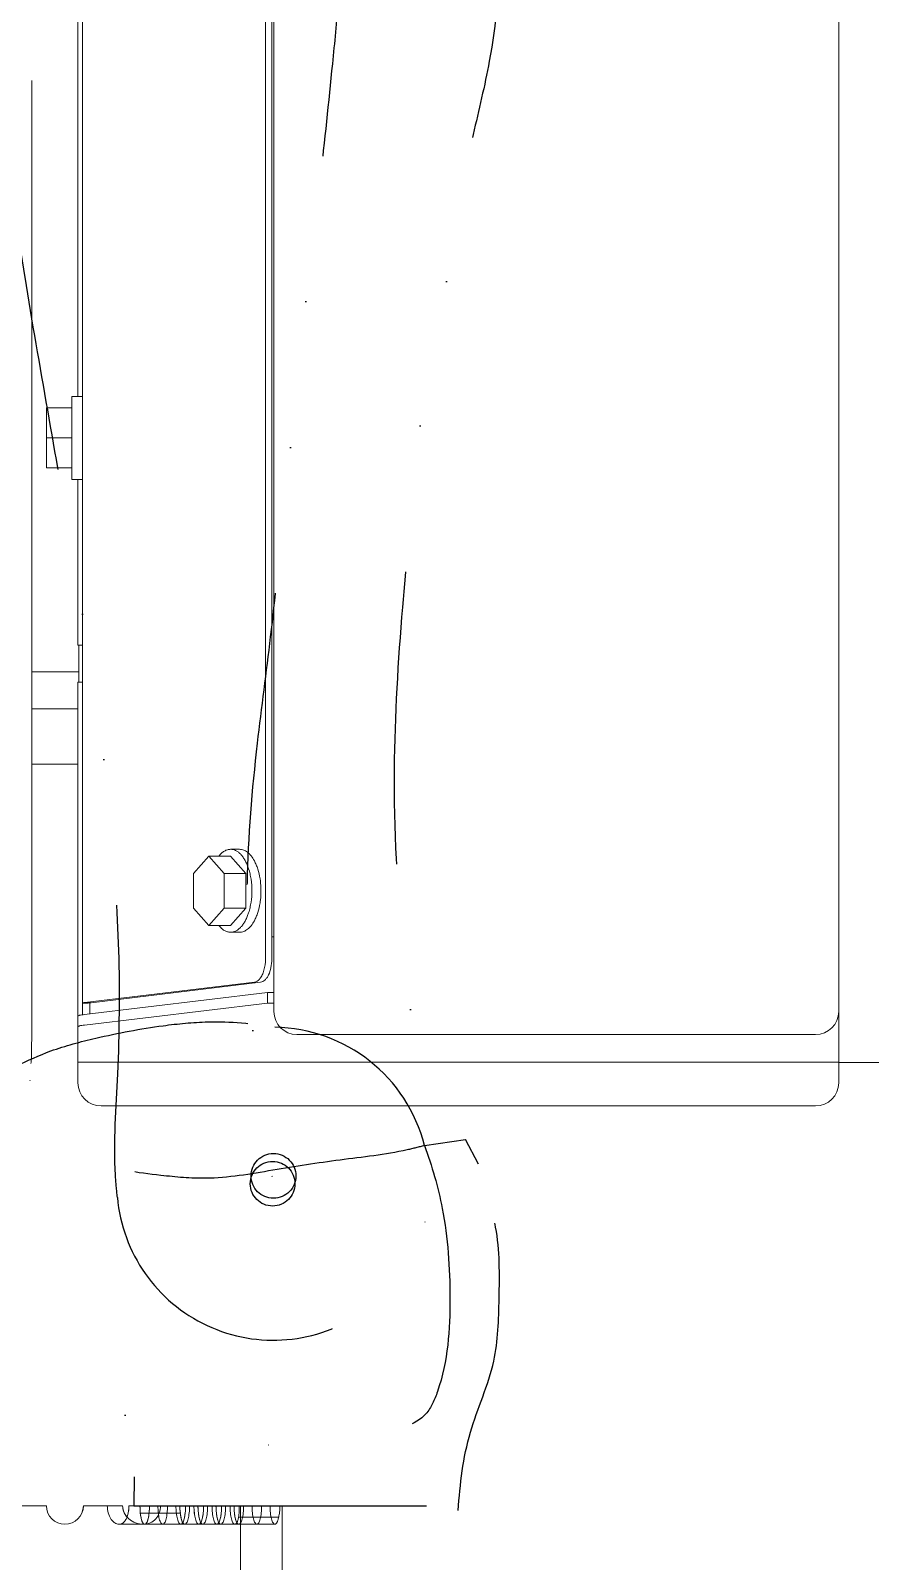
# Model space of a CAD drawing. Header units: millimetres. Extents: x -7970 to 6845, y -11075 to 1978.
# Drawn here: x 3883.3 to 4065.5, y -10134.5 to -9802.3 of the extents above; entities that cross this region are included whole.
import ezdxf

# ---------------------------------------------------------------- set-up
doc = ezdxf.new("R2010")
doc.units = ezdxf.units.MM
doc.header["$LTSCALE"] = 5
doc.linetypes.add('DIVIDE', pattern=[31.75, 12.7, -6.35, 0, -6.35, 0, -6.35])
doc.layers.add('Layer0016', color=7, linetype='Continuous')
doc.layers.add('Layer0021', color=7, linetype='Continuous')

# ---------------------------------------------------------------- blocks, each defined once
blk = doc.blocks.new('DC_GROUP_ＤＸＦ２５_206')
at = {"layer": 'Layer0016', "color": 7, "linetype": 'DIVIDE', "lineweight": 25}
for p, q in [((3968.76, -10044.27), (3977.68, -10042.95)), ((3980.52, -10048.33), (3977.68, -10042.95)), ((3905.83, -10116.15), (3905.74, -10122.47)), ((3905.74, -10122.47), (3976.14, -10122.47))]:
    blk.add_line(p, q, dxfattribs=at)
for centre in [(3936.01, -10050.85), (3935.83, -10052.55)]:
    blk.add_circle(centre, 4.85, dxfattribs=at)
for centre, start, end in [((3935.83, -10052.55), 14.1032, 89.1911), ((3935.98, -10052.56), 185, 5)]:
    blk.add_arc(centre, 33.95, start, end, dxfattribs=at)
for points, knots in [([(3935.1, -9613.98), (3936.86, -9617.23), (3941.4, -9625.73), (3950.32, -9642.62), (3958.58, -9661.24), (3967.27, -9679.78), (3972.75, -9695.94), (3981.71, -9717.64), (3987.74, -9747.55), (3985.98, -9779.93), (3983.87, -9806.24), (3979.08, -9825.23), (3975.81, -9842.58), (3973.12, -9860.36), (3968.64, -9879.56), (3966.31, -9901.85), (3963.59, -9930.1), (3961.47, -9963.81), (3963.53, -10003.11), (3968.29, -10031.87), (3969.67, -10047.99), (3969.8, -10049.6)], [0, 0, 0, 0, 11.080719, 28.91393, 57.297868, 72.175534, 90.296648, 108.417746, 142.588695, 180.617062, 205.347263, 221.607518, 239.261735, 258.31917, 275.507329, 298.338302, 325.450407, 360.705994, 399.533262, 443.207288, 448.057386, 448.057386, 448.057386, 448.057386]), ([(3898.78, -9627.38), (3903.78, -9626.93), (3914.92, -9628.29), (3926.53, -9642.77), (3931.43, -9664.25), (3937.84, -9686.51), (3943.7, -9714.26), (3949.19, -9749.48), (3951.44, -9783.4), (3948.41, -9813.26), (3946.28, -9834.07), (3943.11, -9858.76), (3940.77, -9883.54), (3937.95, -9908.75), (3935.56, -9933.21), (3931.99, -9959.29), (3929.43, -9989.3), (3931.35, -10021.33), (3934.27, -10043), (3935.98, -10052.56)], [0, 0, 0, 0, 15.058486, 30.967616, 51.907056, 80.930139, 100.481114, 136.936846, 187.919511, 201.71428, 226.920258, 250.700084, 276.381767, 301.58782, 326.79371, 350.09885, 380.557762, 416.961828, 446.098343, 446.098343, 446.098343, 446.098343]), ([(3902.16, -10055.51), (3901.99, -10053.91), (3901.15, -10045), (3904.12, -10009.36), (3900.53, -9963.86), (3892.6, -9916.78), (3887.4, -9886.4), (3880.56, -9848.13), (3875.12, -9806.37), (3871.89, -9762.72), (3872.92, -9731.92), (3871.44, -9704.43), (3871.22, -9683.33), (3868.24, -9665.74), (3866.11, -9654.35), (3864.69, -9647.78), (3863.91, -9644.39)], [0, 0, 0, 0, 4.850098, 26.809337, 106.871203, 140.907624, 170.108319, 199.308998, 257.55945, 296.371547, 330.446006, 349.870233, 378.98637, 393.568669, 403.317043, 413.741839, 413.741839, 413.741839, 413.741839]), ([(3878.1, -10018.75), (3872.6, -10021.63), (3859.71, -10028.37), (3841.3, -10036.51), (3826.04, -10045.25), (3813.18, -10052.22), (3796.98, -10059.37), (3780.63, -10065.25), (3761.35, -10071.23), (3748.02, -10071.47), (3735, -10070.85), (3726.01, -10072.89), (3718.28, -10079.08), (3710.14, -10085.82), (3711.9, -10097.42), (3703.75, -10097.11), (3702.22, -10103.89), (3711.74, -10110.47), (3725.21, -10111.16), (3740.75, -10116.25), (3757.87, -10118.11), (3778.77, -10121.04), (3801.43, -10122.95), (3821.04, -10122.01), (3840.23, -10118.06), (3861.55, -10113.55), (3882.84, -10114.48), (3900.32, -10108.57), (3904.96, -10114.67), (3905.83, -10116.15)], [0, 0, 0, 0, 18.658326, 43.601706, 60.325306, 71.395684, 87.45196, 113.393835, 123.521029, 147.848433, 152.698524, 162.69695, 174.537312, 182.113248, 193.923783, 197.454463, 202.518166, 209.377061, 228.317071, 243.257724, 257.936572, 279.89587, 306.610567, 326.064899, 338.429969, 365.542441, 389.913319, 405.925668, 411.081222, 411.081222, 411.081222, 411.081222]), ([(3968.76, -10044.27), (3970.4, -10048.7), (3973.55, -10059.55), (3974.71, -10077.71), (3973.76, -10092.81), (3968.78, -10104.63), (3955.87, -10107.33), (3944.83, -10110.66), (3930.09, -10108.61), (3918.47, -10106.5), (3902.68, -10102.18), (3885.32, -10100.17), (3862.87, -10105.77), (3841.72, -10108.43), (3812.07, -10113.78), (3781.89, -10115.15), (3751.68, -10110.19), (3732.72, -10110.1), (3722.21, -10098.04), (3731.7, -10084.39), (3744.77, -10088.87), (3757.45, -10085.79), (3772.53, -10084.58), (3792.22, -10077.06), (3810.06, -10068.38), (3825.74, -10058.15), (3838.73, -10050.16), (3851.93, -10042.69), (3863.18, -10035.92), (3874.64, -10030.07), (3885.62, -10023.94), (3898.99, -10020.48), (3910.35, -10018.31), (3923.37, -10017.02), (3931.53, -10017.73), (3936.31, -10018.6)], [0, 0, 0, 0, 14.178196, 33.675045, 54.188896, 59.611246, 70.248171, 89.942812, 94.81711, 114.511877, 125.453992, 143.94119, 166.108485, 194.175677, 207.970426, 256.530906, 283.315976, 300.627056, 311.395798, 323.374325, 337.932429, 347.741092, 362.49179, 383.045675, 410.378264, 421.94738, 439.169913, 456.138032, 467.450194, 478.520356, 494.787818, 504.914802, 519.75292, 529.50122, 544.083569, 544.083569, 544.083569, 544.083569]), ([(3968.76, -10044.27), (3967.53, -10044.6), (3961.52, -10046.13), (3950.42, -10047.29), (3935.93, -10049.58), (3922.93, -10051.88), (3909.93, -10050.63), (3899.38, -10049.28), (3891.98, -10043.56), (3886.2, -10037.96), (3883.68, -10032.17), (3882.82, -10028.51)], [0, 0, 0, 0, 3.833263, 18.583962, 33.334623, 48.013374, 57.72544, 72.666151, 78.586471, 85.445365, 96.726097, 96.726097, 96.726097, 96.726097]), ([(3976.06, -10123.45), (3976.49, -10117.75), (3977.72, -10106.55), (3984.64, -10092.13), (3984.98, -10076.84), (3985.21, -10063.98), (3982.23, -10054.48), (3980.99, -10049.95), (3980.52, -10048.33)], [0, 0, 0, 0, 17.147217, 33.407344, 47.021932, 62.572303, 71.632911, 76.69624, 76.69624, 76.69624, 76.69624])]:
    blk.add_open_spline(points, degree=3, knots=knots, dxfattribs=at)

msp = doc.modelspace()

# ---------------------------------------------------------------- linework, layer by layer
at = {"layer": 'Layer0021', "color": 7, "linetype": 'Continuous', "lineweight": 18}
for p, q in [((4058.608, -10030.67), (4058.608, -9682.67)), ((3894.608, -10015.883), (3894.608, -9690.67)), ((3934.274, -10003.818), (3934.274, -9700.67)), ((3935.646, -10003.82), (3935.646, -9700.67)), ((3936.108, -9700.97), (3936.108, -10015.17)), ((3893.608, -9719.67), (3893.608, -9881.67)), ((3883.563, -9813.07), (3883.563, -10021.47)), ((3894.608, -9881.67), (3892.308, -9881.67)), ((3892.308, -9899.67), (3892.308, -9881.67)), ((3892.308, -9884.17), (3886.808, -9884.17)), ((3886.808, -9897.17), (3886.808, -9884.17)), ((3892.308, -9890.67), (3886.808, -9890.67)), ((3892.308, -9897.17), (3886.808, -9897.17)), ((3894.608, -9899.67), (3892.308, -9899.67)), ((3893.608, -9899.67), (3893.608, -9935.67)), ((3894.608, -9935.67), (3893.608, -9935.67)), ((3893.792, -9935.67), (3893.794, -9939.143)), ((3893.798, -9941.47), (3893.794, -9939.143)), ((3883.563, -9941.47), (3893.798, -9941.47)), ((3894.608, -9943.67), (3893.608, -9943.67)), ((3893.608, -9943.67), (3893.608, -10016.19)), ((3893.798, -9943.67), (3893.798, -9941.47)), ((3883.563, -9949.47), (3893.608, -9949.47)), ((3883.563, -9961.47), (3893.608, -9961.47)), ((3928.671, -9979.97), (3926.699, -9979.97)), ((3921.982, -9981.464), (3918.638, -9985.217)), ((3926.699, -9981.464), (3921.982, -9981.464)), ((3925.327, -9985.217), (3921.982, -9981.464)), ((3930.043, -9985.217), (3926.699, -9981.464)), ((3918.638, -9985.217), (3918.638, -9992.722)), ((3930.043, -9985.217), (3925.327, -9985.217)), ((3925.327, -9992.722), (3925.327, -9985.217)), ((3930.043, -9992.722), (3930.043, -9985.217)), ((3918.638, -9992.722), (3921.982, -9996.475)), ((3921.982, -9996.475), (3925.327, -9992.722)), ((3930.043, -9992.722), (3925.327, -9992.722)), ((3926.699, -9996.475), (3930.043, -9992.722)), ((3926.699, -9996.475), (3921.982, -9996.475)), ((3928.671, -9997.97), (3926.699, -9997.97)), ((3935.646, -9998.97), (3936.108, -9998.97)), ((3895.064, -10013.238), (3931.861, -10008.808)), ((3896.436, -10013.265), (3933.234, -10008.81)), ((3934.728, -10011.042), (3895.027, -10015.821)), ((3934.728, -10013.336), (3895.027, -10018.115)), ((3896.208, -10013.325), (3896.208, -10015.678)), ((3934.728, -10011.042), (3936.108, -10011.042)), ((3934.728, -10013.336), (3934.728, -10011.042)), ((3934.728, -10013.336), (3936.108, -10013.336)), ((3893.608, -10016.19), (3893.608, -10018.485)), ((3893.608, -10030.67), (3893.608, -10018.485)), ((3941.108, -10020.17), (4053.608, -10020.17)), ((3893.608, -10026.17), (4058.608, -10026.17)), ((4058.608, -10026.27), (4246.13, -10026.27)), ((3898.608, -10035.67), (4053.608, -10035.67)), ((3879.78, -10122.47), (3886.78, -10122.47)), ((3894.78, -10122.47), (3894.777, -10122.47)), ((3894.78, -10122.47), (3903.296, -10122.47)), ((3904.655, -10122.47), (3904.656, -10122.47)), ((3911.497, -10122.47), (3904.656, -10122.47)), ((3911.497, -10122.47), (3915.7, -10122.47)), ((3917.811, -10122.47), (3915.7, -10122.47)), ((3917.811, -10122.47), (3919.636, -10122.47)), ((3921.721, -10122.47), (3919.636, -10122.47)), ((3921.721, -10122.47), (3923.546, -10122.47)), ((3925.631, -10122.47), (3923.546, -10122.47)), ((3925.631, -10122.47), (3927.456, -10122.47)), ((3929.541, -10122.47), (3927.456, -10122.47)), ((3928.865, -10122.47), (3928.865, -10167.47)), ((3929.541, -10122.47), (3931.366, -10122.47)), ((3933.451, -10122.47), (3931.366, -10122.47)), ((3933.451, -10122.47), (3935.276, -10122.47)), ((3937.395, -10122.47), (3935.276, -10122.47)), ((3937.395, -10122.47), (3937.865, -10122.47)), ((3937.865, -10167.47), (3937.865, -10122.47)), ((3902.516, -10126.47), (3907.754, -10126.47)), ((3915.809, -10124.035), (3907.12, -10124.035)), ((3915.809, -10124.042), (3907.12, -10124.042)), ((3936.319, -10126.47), (3908.079, -10126.47)), ((3937.139, -10124.934), (3928.45, -10124.934)), ((3935.507, -10124.938), (3928.45, -10124.938)), ((3937.139, -10124.938), (3935.507, -10124.938))]:
    msp.add_line(p, q, dxfattribs=at)
for centre, radius, start, end in [((3919.215, -9987.867), 11.985, 17.87239, 19.88146), ((3919.341, -9990.115), 11.852, 340.10724, 342.13891), ((3941.108, -10015.17), 5, 180, 270), ((4053.608, -10015.17), 5, 270, 0), ((3898.608, -10030.67), 5, 180, 270), ((4053.608, -10030.67), 5, 270, 0), ((3890.777, -10122.47), 4, 180, 0), ((3890.78, -10122.47), 4, 180, 0), ((3926.659, -10122.469), 19.602, 180.00324, 184.60359), ((3926.987, -10122.465), 11.288, 180.02339, 188.02962), ((3908.079, -10126.194), 0.276, 270.00891, 280.81533), ((3908.077, -10126.183), 0.287, 280.7922, 282.97847), ((3915.407, -10125.622), 1.044, 321.31381, 324.60459), ((3915.408, -10125.622), 1.043, 321.31333, 324.58976), ((3919.317, -10125.622), 1.043, 321.31353, 324.59583), ((3919.318, -10125.622), 1.043, 321.31305, 324.58099), ((3921.169, -10125.622), 1.042, 215.43385, 218.68743), ((3923.227, -10125.622), 1.043, 321.31353, 324.59583), ((3923.228, -10125.622), 1.043, 321.31305, 324.58099), ((3925.079, -10125.622), 1.042, 215.43385, 218.68743), ((3928.989, -10125.622), 1.042, 215.4314, 218.68735)]:
    msp.add_arc(centre, radius, start, end, dxfattribs=at)
for points, knots in [([(3926.699, -9979.97), (3926.586, -9979.97), (3926.358, -9979.986), (3925.901, -9980.084), (3925.332, -9980.336), (3924.698, -9980.818), (3924.326, -9981.229), (3924.148, -9981.458)], [0, 0, 0, 0, 0.1107488, 0.2231078, 0.4580591, 0.7150744, 1, 1, 1, 1]), ([(3930.486, -9983.791), (3930.382, -9983.506), (3930.161, -9982.961), (3929.769, -9982.204), (3929.333, -9981.542), (3928.858, -9980.984), (3928.351, -9980.539), (3927.817, -9980.214), (3927.264, -9980.015), (3926.884, -9979.97), (3926.699, -9979.97)], [0, 0, 0, 0, 0.1595446, 0.3090189, 0.4477324, 0.5755143, 0.6928557, 0.8010676, 0.902399, 1, 1, 1, 1]), ([(3931.866, -9982.455), (3931.666, -9982.084), (3931.334, -9981.564), (3930.809, -9980.971), (3930.408, -9980.612), (3929.99, -9980.328), (3929.558, -9980.122), (3929.117, -9979.998), (3928.818, -9979.97), (3928.671, -9979.97)], [0, 0, 0, 0, 0.2978223, 0.4329829, 0.5592767, 0.6775406, 0.7891084, 0.895831, 1, 1, 1, 1]), ([(3933.099, -9986.341), (3932.988, -9985.632), (3932.755, -9984.601), (3932.29, -9983.317), (3932.014, -9982.73), (3931.866, -9982.455)], [0, 0, 0, 0, 0.5261244, 0.7707698, 1, 1, 1, 1]), ([(3931.329, -9988.97), (3931.329, -9988.138), (3931.242, -9986.903), (3930.946, -9985.313), (3930.74, -9984.554), (3930.622, -9984.189)], [0, 0, 0, 0, 0.5142841, 0.7624438, 1, 1, 1, 1]), ([(3933.301, -9988.97), (3933.301, -9988.748), (3933.284, -9987.869), (3933.201, -9986.99), (3933.099, -9986.341)], [0, 0, 0, 0, 0.252562, 1, 1, 1, 1]), ([(3930.622, -9993.751), (3930.74, -9993.385), (3930.946, -9992.626), (3931.242, -9991.036), (3931.329, -9989.801), (3931.329, -9988.97)], [0, 0, 0, 0, 0.2375562, 0.4857159, 1, 1, 1, 1]), ([(3933.099, -9991.598), (3933.133, -9991.384), (3933.252, -9990.513), (3933.301, -9989.632), (3933.301, -9988.97)], [0, 0, 0, 0, 0.2465481, 1, 1, 1, 1]), ([(3931.866, -9995.484), (3932.014, -9995.209), (3932.29, -9994.623), (3932.755, -9993.339), (3932.988, -9992.307), (3933.099, -9991.598)], [0, 0, 0, 0, 0.2292302, 0.4738756, 1, 1, 1, 1]), ([(3924.148, -9996.481), (3924.326, -9996.71), (3924.698, -9997.122), (3925.332, -9997.603), (3925.901, -9997.855), (3926.358, -9997.953), (3926.586, -9997.97), (3926.699, -9997.97)], [0, 0, 0, 0, 0.2849256, 0.5419409, 0.7768922, 0.8892512, 1, 1, 1, 1]), ([(3926.699, -9997.97), (3926.884, -9997.97), (3927.264, -9997.925), (3927.817, -9997.726), (3928.351, -9997.4), (3928.858, -9996.955), (3929.333, -9996.398), (3929.769, -9995.736), (3930.161, -9994.978), (3930.382, -9994.433), (3930.486, -9994.148)], [0, 0, 0, 0, 0.097601, 0.1989324, 0.3071443, 0.4244857, 0.5522676, 0.6909811, 0.8404554, 1, 1, 1, 1]), ([(3928.671, -9997.97), (3928.818, -9997.97), (3929.117, -9997.942), (3929.558, -9997.817), (3929.99, -9997.611), (3930.408, -9997.327), (3930.809, -9996.968), (3931.334, -9996.375), (3931.666, -9995.855), (3931.866, -9995.484)], [0, 0, 0, 0, 0.104169, 0.2108916, 0.3224594, 0.4407233, 0.5670171, 0.7021777, 1, 1, 1, 1]), ([(3933.079, -10008.041), (3933.276, -10007.798), (3933.627, -10007.213), (3934.134, -10005.812), (3934.274, -10004.628), (3934.274, -10003.818)], [0, 0, 0, 0, 0.2112219, 0.4543024, 1, 1, 1, 1]), ([(3935.646, -10003.82), (3935.646, -10004.436), (3935.537, -10005.61), (3935.12, -10006.976), (3934.619, -10007.854), (3934.204, -10008.344), (3933.743, -10008.68), (3933.399, -10008.79), (3933.234, -10008.81)], [0, 0, 0, 0, 0.312165, 0.5930287, 0.7146206, 0.8217467, 0.9155941, 1, 1, 1, 1]), ([(3931.861, -10008.808), (3932.084, -10008.781), (3932.556, -10008.594), (3932.913, -10008.246), (3933.079, -10008.041)], [0, 0, 0, 0, 0.4607407, 1, 1, 1, 1]), ([(3895.064, -10013.238), (3894.998, -10013.246), (3894.886, -10013.262), (3894.739, -10013.292), (3894.656, -10013.314), (3894.608, -10013.343), (3894.608, -10013.356)], [0, 0, 0, 0, 0.4156465, 0.7210517, 0.9130092, 1, 1, 1, 1]), ([(3896.436, -10013.265), (3896.404, -10013.273), (3896.347, -10013.278), (3896.274, -10013.293), (3896.231, -10013.301), (3896.208, -10013.317), (3896.208, -10013.324)], [0, 0, 0, 0, 0.4153664, 0.7195718, 0.9089526, 1, 1, 1, 1]), ([(3893.608, -10016.19), (3893.608, -10016.146), (3893.755, -10016.054), (3894.015, -10015.984), (3894.471, -10015.891), (3894.823, -10015.845), (3895.027, -10015.821)], [0, 0, 0, 0, 0.0889023, 0.2810006, 0.5857894, 1, 1, 1, 1]), ([(3895.027, -10018.115), (3894.823, -10018.139), (3894.471, -10018.185), (3894.015, -10018.278), (3893.755, -10018.348), (3893.608, -10018.44), (3893.608, -10018.485)], [0, 0, 0, 0, 0.4142106, 0.7189994, 0.9110977, 1, 1, 1, 1]), ([(3883.373, -10026.47), (3883.407, -10026.47), (3883.409, -10026.275), (3883.462, -10026.054), (3883.479, -10025.564), (3883.512, -10024.964), (3883.532, -10024.211), (3883.556, -10023.035), (3883.563, -10022.108), (3883.563, -10021.47)], [0, 0, 0, 0, 0.0205953, 0.0777587, 0.1702696, 0.2943986, 0.4455915, 0.6181852, 1, 1, 1, 1]), ([(3902.516, -10126.47), (3902.357, -10126.47), (3902.024, -10126.411), (3901.553, -10126.173), (3901.113, -10125.795), (3900.572, -10125.1), (3900.096, -10123.977), (3899.968, -10122.985), (3899.968, -10122.47)], [0, 0, 0, 0, 0.0920849, 0.1922841, 0.3034965, 0.4262602, 0.7010293, 1, 1, 1, 1]), ([(3899.97, -10122.47), (3899.97, -10122.985), (3900.098, -10123.977), (3900.574, -10125.1), (3901.115, -10125.795), (3901.555, -10126.173), (3902.026, -10126.411), (3902.359, -10126.47), (3902.517, -10126.47)], [0, 0, 0, 0, 0.2989806, 0.5737556, 0.6965192, 0.807729, 0.9079228, 1, 1, 1, 1]), ([(3904.655, -10122.47), (3904.655, -10122.982), (3904.57, -10123.952), (3904.229, -10125.083), (3903.793, -10125.791), (3903.418, -10126.175), (3902.984, -10126.416), (3902.669, -10126.47), (3902.516, -10126.47)], [0, 0, 0, 0, 0.3101584, 0.5859718, 0.7047545, 0.810725, 0.9071993, 1, 1, 1, 1]), ([(3902.517, -10126.47), (3902.671, -10126.47), (3902.986, -10126.416), (3903.419, -10126.175), (3903.794, -10125.791), (3904.231, -10125.083), (3904.571, -10123.952), (3904.656, -10122.982), (3904.656, -10122.47)], [0, 0, 0, 0, 0.0927927, 0.1892602, 0.2952266, 0.4140086, 0.6898287, 1, 1, 1, 1]), ([(3907.751, -10126.47), (3907.196, -10126.47), (3906.069, -10126.252), (3904.605, -10125.389), (3903.555, -10124.078), (3903.292, -10122.994), (3903.292, -10122.47)], [0, 0, 0, 0, 0.2530054, 0.5110553, 0.7608448, 1, 1, 1, 1]), ([(3904.24, -10124.882), (3903.946, -10124.546), (3903.467, -10123.787), (3903.292, -10122.902), (3903.292, -10122.47)], [0, 0, 0, 0, 0.5082437, 1, 1, 1, 1]), ([(3903.296, -10122.47), (3903.296, -10122.994), (3903.559, -10124.078), (3904.609, -10125.389), (3906.072, -10126.252), (3907.199, -10126.47), (3907.754, -10126.47)], [0, 0, 0, 0, 0.2391673, 0.488963, 0.7470089, 1, 1, 1, 1]), ([(3904.655, -10122.47), (3904.655, -10122.889), (3904.596, -10123.697), (3904.407, -10124.487), (3904.273, -10124.851)], [0, 0, 0, 0, 0.5195221, 1, 1, 1, 1]), ([(3904.274, -10124.852), (3904.408, -10124.488), (3904.598, -10123.697), (3904.656, -10122.889), (3904.656, -10122.47)], [0, 0, 0, 0, 0.480454, 1, 1, 1, 1]), ([(3907.057, -10122.47), (3907.057, -10122.604), (3907.063, -10123.129), (3907.089, -10123.653), (3907.12, -10124.042)], [0, 0, 0, 0, 0.2562441, 1, 1, 1, 1]), ([(3907.058, -10122.47), (3907.058, -10122.603), (3907.063, -10123.126), (3907.089, -10123.648), (3907.12, -10124.035)], [0, 0, 0, 0, 0.2561855, 1, 1, 1, 1]), ([(3911.495, -10122.47), (3911.495, -10122.987), (3911.333, -10124.013), (3910.573, -10125.366), (3909.303, -10126.281), (3908.271, -10126.47), (3907.751, -10126.47)], [0, 0, 0, 0, 0.2545006, 0.5006558, 0.7441345, 1, 1, 1, 1]), ([(3907.754, -10126.47), (3908.274, -10126.47), (3909.306, -10126.281), (3910.576, -10125.366), (3911.336, -10124.013), (3911.497, -10122.987), (3911.497, -10122.47)], [0, 0, 0, 0, 0.25585, 0.4993201, 0.7454819, 1, 1, 1, 1]), ([(3909.122, -10122.47), (3909.122, -10122.981), (3909.087, -10123.725), (3908.958, -10124.668), (3908.834, -10125.267), (3908.678, -10125.768), (3908.492, -10126.189), (3908.246, -10126.47), (3908.079, -10126.47)], [0, 0, 0, 0, 0.3576712, 0.5205473, 0.6651445, 0.7869398, 0.8828966, 1, 1, 1, 1]), ([(3908.08, -10126.47), (3908.247, -10126.47), (3908.493, -10126.189), (3908.679, -10125.768), (3908.835, -10125.267), (3908.958, -10124.668), (3909.087, -10123.725), (3909.122, -10122.981), (3909.122, -10122.47)], [0, 0, 0, 0, 0.1171036, 0.2130602, 0.3348557, 0.4794526, 0.6423288, 1, 1, 1, 1]), ([(3909.122, -10122.47), (3909.122, -10122.962), (3909.078, -10123.883), (3908.914, -10124.968), (3908.711, -10125.681), (3908.547, -10126.067), (3908.371, -10126.336), (3908.215, -10126.446), (3908.141, -10126.463)], [0, 0, 0, 0, 0.3484121, 0.6513151, 0.7738325, 0.8725335, 0.9466268, 1, 1, 1, 1]), ([(3911.989, -10126.47), (3911.822, -10126.47), (3911.576, -10126.189), (3911.39, -10125.768), (3911.234, -10125.267), (3911.11, -10124.668), (3910.982, -10123.725), (3910.946, -10122.981), (3910.946, -10122.47)], [0, 0, 0, 0, 0.117111, 0.2130583, 0.334863, 0.4794482, 0.6423284, 1, 1, 1, 1]), ([(3910.947, -10122.47), (3910.947, -10122.981), (3910.982, -10123.725), (3911.111, -10124.668), (3911.235, -10125.267), (3911.391, -10125.768), (3911.577, -10126.189), (3911.823, -10126.47), (3911.99, -10126.47)], [0, 0, 0, 0, 0.3576716, 0.5205518, 0.665137, 0.7869417, 0.882889, 1, 1, 1, 1]), ([(3913.032, -10122.47), (3913.032, -10122.981), (3912.996, -10123.725), (3912.868, -10124.668), (3912.744, -10125.267), (3912.588, -10125.768), (3912.402, -10126.189), (3912.156, -10126.47), (3911.989, -10126.47)], [0, 0, 0, 0, 0.3576716, 0.5205518, 0.665137, 0.7869417, 0.882889, 1, 1, 1, 1]), ([(3911.99, -10126.47), (3912.157, -10126.47), (3912.403, -10126.189), (3912.589, -10125.768), (3912.745, -10125.267), (3912.868, -10124.668), (3912.997, -10123.725), (3913.032, -10122.981), (3913.032, -10122.47)], [0, 0, 0, 0, 0.117111, 0.2130583, 0.334863, 0.4794482, 0.6423284, 1, 1, 1, 1]), ([(3915.899, -10126.47), (3915.732, -10126.47), (3915.486, -10126.189), (3915.3, -10125.768), (3915.144, -10125.267), (3915.02, -10124.668), (3914.892, -10123.725), (3914.856, -10122.981), (3914.856, -10122.47)], [0, 0, 0, 0, 0.117111, 0.2130583, 0.334863, 0.4794482, 0.6423284, 1, 1, 1, 1]), ([(3914.857, -10122.47), (3914.857, -10122.981), (3914.892, -10123.725), (3915.021, -10124.668), (3915.145, -10125.267), (3915.301, -10125.768), (3915.487, -10126.189), (3915.732, -10126.47), (3915.9, -10126.47)], [0, 0, 0, 0, 0.3576716, 0.5205518, 0.665137, 0.7869417, 0.882889, 1, 1, 1, 1]), ([(3915.699, -10122.47), (3915.699, -10122.604), (3915.708, -10123.13), (3915.754, -10123.655), (3915.809, -10124.042)], [0, 0, 0, 0, 0.2557679, 1, 1, 1, 1]), ([(3915.7, -10122.47), (3915.7, -10122.604), (3915.709, -10123.127), (3915.755, -10123.649), (3915.809, -10124.035)], [0, 0, 0, 0, 0.2557143, 1, 1, 1, 1]), ([(3916.942, -10122.47), (3916.942, -10122.981), (3916.906, -10123.725), (3916.778, -10124.668), (3916.654, -10125.267), (3916.498, -10125.768), (3916.312, -10126.189), (3916.066, -10126.47), (3915.899, -10126.47)], [0, 0, 0, 0, 0.3576716, 0.5205518, 0.665137, 0.7869417, 0.882889, 1, 1, 1, 1]), ([(3915.9, -10126.47), (3916.067, -10126.47), (3916.313, -10126.189), (3916.499, -10125.768), (3916.655, -10125.267), (3916.778, -10124.668), (3916.907, -10123.725), (3916.942, -10122.981), (3916.942, -10122.47)], [0, 0, 0, 0, 0.117111, 0.2130583, 0.334863, 0.4794482, 0.6423284, 1, 1, 1, 1]), ([(3916.942, -10122.47), (3916.942, -10123.189), (3916.878, -10124.207), (3916.623, -10125.414), (3916.447, -10125.904), (3916.338, -10126.097)], [0, 0, 0, 0, 0.5827724, 0.8203539, 1, 1, 1, 1]), ([(3916.339, -10126.098), (3916.447, -10125.905), (3916.624, -10125.415), (3916.879, -10124.207), (3916.942, -10123.189), (3916.942, -10122.47)], [0, 0, 0, 0, 0.1795963, 0.4171671, 1, 1, 1, 1]), ([(3917.811, -10122.47), (3917.811, -10122.981), (3917.775, -10123.725), (3917.647, -10124.668), (3917.523, -10125.267), (3917.367, -10125.768), (3917.181, -10126.189), (3916.935, -10126.47), (3916.768, -10126.47)], [0, 0, 0, 0, 0.3576712, 0.5205473, 0.6651445, 0.7869398, 0.8828966, 1, 1, 1, 1]), ([(3916.769, -10126.47), (3916.936, -10126.47), (3917.182, -10126.189), (3917.367, -10125.768), (3917.524, -10125.267), (3917.647, -10124.668), (3917.776, -10123.725), (3917.811, -10122.981), (3917.811, -10122.47)], [0, 0, 0, 0, 0.1171036, 0.2130602, 0.3348557, 0.4794526, 0.6423288, 1, 1, 1, 1]), ([(3919.809, -10126.47), (3919.642, -10126.47), (3919.396, -10126.189), (3919.21, -10125.768), (3919.054, -10125.267), (3918.93, -10124.668), (3918.802, -10123.725), (3918.766, -10122.981), (3918.766, -10122.47)], [0, 0, 0, 0, 0.117111, 0.2130583, 0.334863, 0.4794482, 0.6423284, 1, 1, 1, 1]), ([(3918.767, -10122.47), (3918.767, -10122.981), (3918.802, -10123.725), (3918.931, -10124.668), (3919.055, -10125.267), (3919.211, -10125.768), (3919.397, -10126.189), (3919.642, -10126.47), (3919.81, -10126.47)], [0, 0, 0, 0, 0.3576716, 0.5205518, 0.665137, 0.7869417, 0.882889, 1, 1, 1, 1]), ([(3920.678, -10126.47), (3920.511, -10126.47), (3920.265, -10126.189), (3920.079, -10125.768), (3919.923, -10125.267), (3919.799, -10124.668), (3919.67, -10123.725), (3919.635, -10122.981), (3919.635, -10122.47)], [0, 0, 0, 0, 0.117111, 0.2130583, 0.334863, 0.4794482, 0.6423284, 1, 1, 1, 1]), ([(3920.239, -10126.097), (3920.13, -10125.904), (3919.954, -10125.415), (3919.699, -10124.207), (3919.635, -10123.189), (3919.635, -10122.47)], [0, 0, 0, 0, 0.1796243, 0.4172011, 1, 1, 1, 1]), ([(3919.636, -10122.47), (3919.636, -10122.981), (3919.671, -10123.725), (3919.8, -10124.668), (3919.924, -10125.267), (3920.08, -10125.768), (3920.265, -10126.189), (3920.511, -10126.47), (3920.679, -10126.47)], [0, 0, 0, 0, 0.3576716, 0.5205518, 0.665137, 0.7869417, 0.882889, 1, 1, 1, 1]), ([(3920.852, -10122.47), (3920.852, -10122.981), (3920.816, -10123.725), (3920.688, -10124.668), (3920.564, -10125.267), (3920.408, -10125.768), (3920.222, -10126.189), (3919.976, -10126.47), (3919.809, -10126.47)], [0, 0, 0, 0, 0.3576716, 0.5205518, 0.665137, 0.7869417, 0.882889, 1, 1, 1, 1]), ([(3919.81, -10126.47), (3919.977, -10126.47), (3920.223, -10126.189), (3920.409, -10125.768), (3920.565, -10125.267), (3920.688, -10124.668), (3920.817, -10123.725), (3920.852, -10122.981), (3920.852, -10122.47)], [0, 0, 0, 0, 0.117111, 0.2130583, 0.334863, 0.4794482, 0.6423284, 1, 1, 1, 1]), ([(3920.249, -10126.097), (3920.358, -10125.903), (3920.534, -10125.414), (3920.789, -10124.206), (3920.852, -10123.189), (3920.852, -10122.47)], [0, 0, 0, 0, 0.1796785, 0.417267, 1, 1, 1, 1]), ([(3920.852, -10122.47), (3920.852, -10123.189), (3920.788, -10124.206), (3920.533, -10125.413), (3920.357, -10125.903), (3920.249, -10126.096)], [0, 0, 0, 0, 0.5826672, 0.8202673, 1, 1, 1, 1]), ([(3921.721, -10122.47), (3921.721, -10122.981), (3921.685, -10123.725), (3921.557, -10124.668), (3921.433, -10125.267), (3921.277, -10125.768), (3921.091, -10126.189), (3920.845, -10126.47), (3920.678, -10126.47)], [0, 0, 0, 0, 0.3576716, 0.5205518, 0.665137, 0.7869417, 0.882889, 1, 1, 1, 1]), ([(3920.679, -10126.47), (3920.846, -10126.47), (3921.092, -10126.189), (3921.277, -10125.768), (3921.434, -10125.267), (3921.557, -10124.668), (3921.686, -10123.725), (3921.721, -10122.981), (3921.721, -10122.47)], [0, 0, 0, 0, 0.117111, 0.2130583, 0.334863, 0.4794482, 0.6423284, 1, 1, 1, 1]), ([(3923.719, -10126.47), (3923.552, -10126.47), (3923.306, -10126.189), (3923.12, -10125.768), (3922.964, -10125.267), (3922.84, -10124.668), (3922.712, -10123.725), (3922.676, -10122.981), (3922.676, -10122.47)], [0, 0, 0, 0, 0.117111, 0.2130583, 0.334863, 0.4794482, 0.6423284, 1, 1, 1, 1]), ([(3922.677, -10122.47), (3922.677, -10122.981), (3922.712, -10123.725), (3922.841, -10124.668), (3922.965, -10125.267), (3923.121, -10125.768), (3923.307, -10126.189), (3923.552, -10126.47), (3923.72, -10126.47)], [0, 0, 0, 0, 0.3576716, 0.5205518, 0.665137, 0.7869417, 0.882889, 1, 1, 1, 1]), ([(3924.588, -10126.47), (3924.421, -10126.47), (3924.175, -10126.189), (3923.989, -10125.768), (3923.833, -10125.267), (3923.709, -10124.668), (3923.58, -10123.725), (3923.545, -10122.981), (3923.545, -10122.47)], [0, 0, 0, 0, 0.117111, 0.2130583, 0.334863, 0.4794482, 0.6423284, 1, 1, 1, 1]), ([(3924.149, -10126.097), (3924.04, -10125.904), (3923.864, -10125.415), (3923.609, -10124.207), (3923.545, -10123.189), (3923.545, -10122.47)], [0, 0, 0, 0, 0.1796243, 0.4172011, 1, 1, 1, 1]), ([(3923.546, -10122.47), (3923.546, -10122.981), (3923.581, -10123.725), (3923.71, -10124.668), (3923.834, -10125.267), (3923.99, -10125.768), (3924.175, -10126.189), (3924.421, -10126.47), (3924.589, -10126.47)], [0, 0, 0, 0, 0.3576716, 0.5205518, 0.665137, 0.7869417, 0.882889, 1, 1, 1, 1]), ([(3924.762, -10122.47), (3924.762, -10122.981), (3924.726, -10123.725), (3924.598, -10124.668), (3924.474, -10125.267), (3924.318, -10125.768), (3924.132, -10126.189), (3923.886, -10126.47), (3923.719, -10126.47)], [0, 0, 0, 0, 0.3576716, 0.5205518, 0.665137, 0.7869417, 0.882889, 1, 1, 1, 1]), ([(3923.72, -10126.47), (3923.887, -10126.47), (3924.133, -10126.189), (3924.319, -10125.768), (3924.475, -10125.267), (3924.598, -10124.668), (3924.727, -10123.725), (3924.762, -10122.981), (3924.762, -10122.47)], [0, 0, 0, 0, 0.117111, 0.2130583, 0.334863, 0.4794482, 0.6423284, 1, 1, 1, 1]), ([(3924.159, -10126.097), (3924.268, -10125.903), (3924.444, -10125.414), (3924.699, -10124.206), (3924.762, -10123.189), (3924.762, -10122.47)], [0, 0, 0, 0, 0.1796785, 0.417267, 1, 1, 1, 1]), ([(3924.762, -10122.47), (3924.762, -10123.189), (3924.698, -10124.206), (3924.443, -10125.413), (3924.267, -10125.903), (3924.159, -10126.096)], [0, 0, 0, 0, 0.5826672, 0.8202673, 1, 1, 1, 1]), ([(3925.631, -10122.47), (3925.631, -10122.981), (3925.595, -10123.725), (3925.466, -10124.668), (3925.343, -10125.267), (3925.187, -10125.768), (3925.001, -10126.189), (3924.755, -10126.47), (3924.588, -10126.47)], [0, 0, 0, 0, 0.3576716, 0.5205518, 0.665137, 0.7869417, 0.882889, 1, 1, 1, 1]), ([(3924.589, -10126.47), (3924.756, -10126.47), (3925.002, -10126.189), (3925.187, -10125.768), (3925.344, -10125.267), (3925.467, -10124.668), (3925.596, -10123.725), (3925.631, -10122.981), (3925.631, -10122.47)], [0, 0, 0, 0, 0.117111, 0.2130583, 0.334863, 0.4794482, 0.6423284, 1, 1, 1, 1]), ([(3927.629, -10126.47), (3927.462, -10126.47), (3927.216, -10126.189), (3927.03, -10125.768), (3926.874, -10125.267), (3926.75, -10124.668), (3926.622, -10123.725), (3926.586, -10122.981), (3926.586, -10122.47)], [0, 0, 0, 0, 0.1171078, 0.2130595, 0.3348597, 0.4794504, 0.6423287, 1, 1, 1, 1]), ([(3926.587, -10122.47), (3926.587, -10122.981), (3926.622, -10123.725), (3926.751, -10124.668), (3926.875, -10125.267), (3927.031, -10125.768), (3927.217, -10126.189), (3927.462, -10126.47), (3927.63, -10126.47)], [0, 0, 0, 0, 0.3576713, 0.5205495, 0.6651404, 0.7869405, 0.8828924, 1, 1, 1, 1]), ([(3928.498, -10126.47), (3928.331, -10126.47), (3928.085, -10126.189), (3927.899, -10125.768), (3927.743, -10125.267), (3927.619, -10124.668), (3927.49, -10123.725), (3927.455, -10122.981), (3927.455, -10122.47)], [0, 0, 0, 0, 0.117111, 0.2130583, 0.334863, 0.4794482, 0.6423284, 1, 1, 1, 1]), ([(3928.058, -10126.097), (3927.95, -10125.903), (3927.774, -10125.414), (3927.519, -10124.206), (3927.455, -10123.189), (3927.455, -10122.47)], [0, 0, 0, 0, 0.1796705, 0.4172572, 1, 1, 1, 1]), ([(3927.456, -10122.47), (3927.456, -10122.981), (3927.491, -10123.725), (3927.62, -10124.668), (3927.744, -10125.267), (3927.9, -10125.768), (3928.085, -10126.189), (3928.331, -10126.47), (3928.499, -10126.47)], [0, 0, 0, 0, 0.3576716, 0.5205518, 0.665137, 0.7869417, 0.882889, 1, 1, 1, 1]), ([(3928.45, -10124.938), (3928.509, -10124.542), (3928.576, -10123.719), (3928.596, -10122.894), (3928.596, -10122.47)], [0, 0, 0, 0, 0.4848582, 1, 1, 1, 1]), ([(3928.596, -10122.47), (3928.596, -10122.894), (3928.576, -10123.717), (3928.509, -10124.539), (3928.45, -10124.934)], [0, 0, 0, 0, 0.515082, 1, 1, 1, 1]), ([(3929.541, -10122.47), (3929.541, -10122.981), (3929.505, -10123.725), (3929.376, -10124.668), (3929.253, -10125.267), (3929.097, -10125.768), (3928.911, -10126.189), (3928.665, -10126.47), (3928.498, -10126.47)], [0, 0, 0, 0, 0.3576716, 0.5205518, 0.665137, 0.7869417, 0.882889, 1, 1, 1, 1]), ([(3928.499, -10126.47), (3928.666, -10126.47), (3928.912, -10126.189), (3929.097, -10125.768), (3929.254, -10125.267), (3929.377, -10124.668), (3929.506, -10123.725), (3929.541, -10122.981), (3929.541, -10122.47)], [0, 0, 0, 0, 0.117111, 0.2130583, 0.334863, 0.4794482, 0.6423284, 1, 1, 1, 1]), ([(3932.408, -10126.47), (3932.241, -10126.47), (3931.995, -10126.189), (3931.809, -10125.768), (3931.653, -10125.267), (3931.529, -10124.668), (3931.4, -10123.725), (3931.365, -10122.981), (3931.365, -10122.47)], [0, 0, 0, 0, 0.117111, 0.2130583, 0.334863, 0.4794482, 0.6423284, 1, 1, 1, 1]), ([(3931.366, -10122.47), (3931.366, -10122.981), (3931.401, -10123.725), (3931.53, -10124.668), (3931.654, -10125.267), (3931.81, -10125.768), (3931.995, -10126.189), (3932.241, -10126.47), (3932.409, -10126.47)], [0, 0, 0, 0, 0.3576716, 0.5205518, 0.665137, 0.7869417, 0.882889, 1, 1, 1, 1]), ([(3933.451, -10122.47), (3933.451, -10122.981), (3933.415, -10123.725), (3933.286, -10124.668), (3933.163, -10125.267), (3933.007, -10125.768), (3932.821, -10126.189), (3932.575, -10126.47), (3932.408, -10126.47)], [0, 0, 0, 0, 0.3576716, 0.5205518, 0.665137, 0.7869417, 0.882889, 1, 1, 1, 1]), ([(3932.409, -10126.47), (3932.576, -10126.47), (3932.822, -10126.189), (3933.007, -10125.768), (3933.164, -10125.267), (3933.287, -10124.668), (3933.416, -10123.725), (3933.451, -10122.981), (3933.451, -10122.47)], [0, 0, 0, 0, 0.117111, 0.2130583, 0.334863, 0.4794482, 0.6423284, 1, 1, 1, 1]), ([(3936.318, -10126.47), (3936.151, -10126.47), (3935.905, -10126.189), (3935.719, -10125.768), (3935.563, -10125.267), (3935.439, -10124.668), (3935.31, -10123.725), (3935.275, -10122.981), (3935.275, -10122.47)], [0, 0, 0, 0, 0.1171078, 0.2130595, 0.3348597, 0.4794504, 0.6423287, 1, 1, 1, 1]), ([(3935.276, -10122.47), (3935.276, -10122.981), (3935.311, -10123.725), (3935.44, -10124.668), (3935.564, -10125.267), (3935.72, -10125.768), (3935.905, -10126.189), (3936.151, -10126.47), (3936.319, -10126.47)], [0, 0, 0, 0, 0.3576713, 0.5205495, 0.6651404, 0.7869405, 0.8828924, 1, 1, 1, 1]), ([(3937.394, -10122.47), (3937.394, -10122.916), (3937.358, -10123.743), (3937.235, -10124.565), (3937.139, -10124.934)], [0, 0, 0, 0, 0.5396935, 1, 1, 1, 1]), ([(3937.139, -10124.938), (3937.235, -10124.569), (3937.358, -10123.745), (3937.395, -10122.917), (3937.395, -10122.47)], [0, 0, 0, 0, 0.4601692, 1, 1, 1, 1]), ([(3904.273, -10124.851), (3904.186, -10125.086), (3903.988, -10125.516), (3903.578, -10126.048), (3903.078, -10126.391), (3902.698, -10126.47), (3902.516, -10126.47)], [0, 0, 0, 0, 0.2963973, 0.555698, 0.7845677, 1, 1, 1, 1]), ([(3902.517, -10126.47), (3902.699, -10126.47), (3903.079, -10126.391), (3903.58, -10126.048), (3903.989, -10125.516), (3904.187, -10125.087), (3904.274, -10124.852)], [0, 0, 0, 0, 0.2154417, 0.4443142, 0.7036099, 1, 1, 1, 1]), ([(3907.751, -10126.47), (3907.098, -10126.47), (3905.776, -10126.171), (3904.675, -10125.378), (3904.24, -10124.882)], [0, 0, 0, 0, 0.497206, 1, 1, 1, 1]), ([(3907.12, -10124.035), (3907.157, -10124.368), (3907.229, -10124.844), (3907.374, -10125.432), (3907.492, -10125.789), (3907.621, -10126.077), (3907.76, -10126.291), (3907.909, -10126.432), (3908.027, -10126.47), (3908.08, -10126.47)], [0, 0, 0, 0, 0.367743, 0.5261435, 0.6637008, 0.7787568, 0.8710046, 0.9423904, 1, 1, 1, 1]), ([(3908.079, -10126.47), (3908.027, -10126.47), (3907.909, -10126.432), (3907.76, -10126.292), (3907.621, -10126.078), (3907.492, -10125.791), (3907.374, -10125.436), (3907.229, -10124.849), (3907.157, -10124.374), (3907.12, -10124.042)], [0, 0, 0, 0, 0.0576569, 0.1290652, 0.2213088, 0.3363429, 0.4738711, 0.632247, 1, 1, 1, 1]), ([(3907.817, -10126.341), (3907.723, -10126.248), (3907.558, -10125.972), (3907.284, -10125.21), (3907.175, -10124.534), (3907.12, -10124.042)], [0, 0, 0, 0, 0.1629077, 0.3883432, 1, 1, 1, 1]), ([(3908.079, -10126.47), (3908.057, -10126.47), (3907.957, -10126.457), (3907.871, -10126.395), (3907.817, -10126.341)], [0, 0, 0, 0, 0.2247758, 1, 1, 1, 1]), ([(3915.809, -10124.035), (3915.846, -10124.368), (3915.918, -10124.844), (3916.063, -10125.432), (3916.18, -10125.789), (3916.31, -10126.077), (3916.449, -10126.291), (3916.598, -10126.432), (3916.716, -10126.47), (3916.769, -10126.47)], [0, 0, 0, 0, 0.367743, 0.5261435, 0.6637008, 0.7787568, 0.8710046, 0.9423904, 1, 1, 1, 1]), ([(3916.768, -10126.47), (3916.715, -10126.47), (3916.598, -10126.432), (3916.449, -10126.292), (3916.31, -10126.078), (3916.18, -10125.791), (3916.063, -10125.436), (3915.918, -10124.849), (3915.846, -10124.374), (3915.809, -10124.042)], [0, 0, 0, 0, 0.0576569, 0.1290652, 0.2213088, 0.3363429, 0.4738711, 0.632247, 1, 1, 1, 1]), ([(3916.328, -10126.097), (3916.263, -10125.98), (3916.144, -10125.703), (3915.944, -10125.021), (3915.855, -10124.449), (3915.809, -10124.042)], [0, 0, 0, 0, 0.1889073, 0.4224672, 1, 1, 1, 1]), ([(3915.9, -10126.47), (3915.927, -10126.47), (3916.056, -10126.449), (3916.159, -10126.353), (3916.222, -10126.274)], [0, 0, 0, 0, 0.2148444, 1, 1, 1, 1]), ([(3916.221, -10126.274), (3916.197, -10126.304), (3916.113, -10126.398), (3915.989, -10126.469), (3915.9, -10126.47)], [0, 0, 0, 0, 0.3032866, 1, 1, 1, 1]), ([(3916.338, -10126.097), (3916.332, -10126.109), (3916.306, -10126.153), (3916.279, -10126.196), (3916.257, -10126.226)], [0, 0, 0, 0, 0.2627687, 1, 1, 1, 1]), ([(3916.258, -10126.226), (3916.265, -10126.217), (3916.294, -10126.175), (3916.32, -10126.131), (3916.339, -10126.098)], [0, 0, 0, 0, 0.2374042, 1, 1, 1, 1]), ([(3916.768, -10126.47), (3916.736, -10126.47), (3916.579, -10126.44), (3916.466, -10126.309), (3916.396, -10126.207)], [0, 0, 0, 0, 0.2063371, 1, 1, 1, 1]), ([(3919.81, -10126.47), (3919.837, -10126.47), (3919.966, -10126.449), (3920.069, -10126.353), (3920.132, -10126.274)], [0, 0, 0, 0, 0.2148444, 1, 1, 1, 1]), ([(3920.131, -10126.274), (3920.107, -10126.304), (3920.023, -10126.398), (3919.899, -10126.469), (3919.81, -10126.47)], [0, 0, 0, 0, 0.3032866, 1, 1, 1, 1]), ([(3920.249, -10126.096), (3920.242, -10126.108), (3920.217, -10126.152), (3920.189, -10126.195), (3920.167, -10126.226)], [0, 0, 0, 0, 0.2628807, 1, 1, 1, 1]), ([(3920.168, -10126.226), (3920.175, -10126.217), (3920.204, -10126.175), (3920.23, -10126.131), (3920.249, -10126.097)], [0, 0, 0, 0, 0.2372992, 1, 1, 1, 1]), ([(3920.32, -10126.227), (3920.313, -10126.217), (3920.284, -10126.175), (3920.258, -10126.131), (3920.239, -10126.097)], [0, 0, 0, 0, 0.2373313, 1, 1, 1, 1]), ([(3920.678, -10126.47), (3920.65, -10126.47), (3920.521, -10126.449), (3920.419, -10126.353), (3920.356, -10126.274)], [0, 0, 0, 0, 0.2148444, 1, 1, 1, 1]), ([(3923.72, -10126.47), (3923.747, -10126.47), (3923.876, -10126.449), (3923.979, -10126.353), (3924.042, -10126.274)], [0, 0, 0, 0, 0.2148444, 1, 1, 1, 1]), ([(3924.041, -10126.274), (3924.017, -10126.304), (3923.933, -10126.398), (3923.809, -10126.469), (3923.72, -10126.47)], [0, 0, 0, 0, 0.3032866, 1, 1, 1, 1]), ([(3924.159, -10126.096), (3924.152, -10126.108), (3924.127, -10126.152), (3924.099, -10126.195), (3924.077, -10126.226)], [0, 0, 0, 0, 0.2628807, 1, 1, 1, 1]), ([(3924.078, -10126.226), (3924.085, -10126.217), (3924.114, -10126.175), (3924.14, -10126.131), (3924.159, -10126.097)], [0, 0, 0, 0, 0.2372992, 1, 1, 1, 1]), ([(3924.23, -10126.227), (3924.223, -10126.217), (3924.194, -10126.175), (3924.168, -10126.131), (3924.149, -10126.097)], [0, 0, 0, 0, 0.2373313, 1, 1, 1, 1]), ([(3924.588, -10126.47), (3924.56, -10126.47), (3924.431, -10126.449), (3924.329, -10126.353), (3924.266, -10126.274)], [0, 0, 0, 0, 0.2148444, 1, 1, 1, 1]), ([(3928.45, -10124.934), (3928.406, -10125.151), (3928.31, -10125.537), (3928.145, -10125.975), (3927.988, -10126.234), (3927.853, -10126.394), (3927.714, -10126.47), (3927.629, -10126.47)], [0, 0, 0, 0, 0.3650818, 0.6533656, 0.7664737, 0.8597073, 1, 1, 1, 1]), ([(3927.63, -10126.47), (3927.715, -10126.47), (3927.853, -10126.394), (3927.988, -10126.235), (3928.145, -10125.977), (3928.31, -10125.54), (3928.406, -10125.155), (3928.45, -10124.938)], [0, 0, 0, 0, 0.1403747, 0.2336193, 0.3467208, 0.6349611, 1, 1, 1, 1]), ([(3927.63, -10126.47), (3927.661, -10126.47), (3927.812, -10126.442), (3927.924, -10126.317), (3927.992, -10126.22)], [0, 0, 0, 0, 0.2079828, 1, 1, 1, 1]), ([(3927.992, -10126.22), (3927.965, -10126.258), (3927.875, -10126.374), (3927.732, -10126.469), (3927.63, -10126.47)], [0, 0, 0, 0, 0.3122796, 1, 1, 1, 1]), ([(3928.14, -10126.227), (3928.133, -10126.217), (3928.104, -10126.175), (3928.077, -10126.131), (3928.058, -10126.097)], [0, 0, 0, 0, 0.2372856, 1, 1, 1, 1]), ([(3928.45, -10124.934), (3928.404, -10125.159), (3928.306, -10125.556), (3928.156, -10125.94), (3928.069, -10126.096)], [0, 0, 0, 0, 0.5620969, 1, 1, 1, 1]), ([(3928.498, -10126.47), (3928.47, -10126.47), (3928.341, -10126.449), (3928.239, -10126.353), (3928.176, -10126.274)], [0, 0, 0, 0, 0.2148444, 1, 1, 1, 1]), ([(3937.139, -10124.934), (3937.095, -10125.151), (3936.999, -10125.537), (3936.833, -10125.975), (3936.676, -10126.234), (3936.542, -10126.394), (3936.403, -10126.47), (3936.318, -10126.47)], [0, 0, 0, 0, 0.3650818, 0.6533656, 0.7664737, 0.8597073, 1, 1, 1, 1]), ([(3936.319, -10126.47), (3936.404, -10126.47), (3936.542, -10126.394), (3936.677, -10126.235), (3936.834, -10125.977), (3936.999, -10125.54), (3937.095, -10125.155), (3937.139, -10124.938)], [0, 0, 0, 0, 0.1403747, 0.2336193, 0.3467208, 0.6349611, 1, 1, 1, 1])]:
    msp.add_open_spline(points, degree=3, knots=knots, dxfattribs=at)
for points in [[(3894.608, -10013.356), (3895.141, -10013.345), (3895.675, -10013.335), (3896.208, -10013.325)], [(3895.064, -10013.238), (3895.521, -10013.246), (3895.979, -10013.256), (3896.436, -10013.265)], [(3916.396, -10126.207), (3916.372, -10126.171), (3916.349, -10126.134), (3916.328, -10126.097)], [(3928.069, -10126.096), (3928.045, -10126.139), (3928.02, -10126.18), (3927.992, -10126.22)], [(3927.992, -10126.22), (3928.02, -10126.18), (3928.046, -10126.139), (3928.069, -10126.097)]]:
    msp.add_open_spline(points, degree=3, dxfattribs=at)

# ---------------------------------------------------------------- block references
at = {"layer": 'Layer0016', "linetype": 'Continuous'}
msp.add_blockref('DC_GROUP_ＤＸＦ２５_206', (0, 0), dxfattribs=at)

doc.saveas('drawing.dxf')
